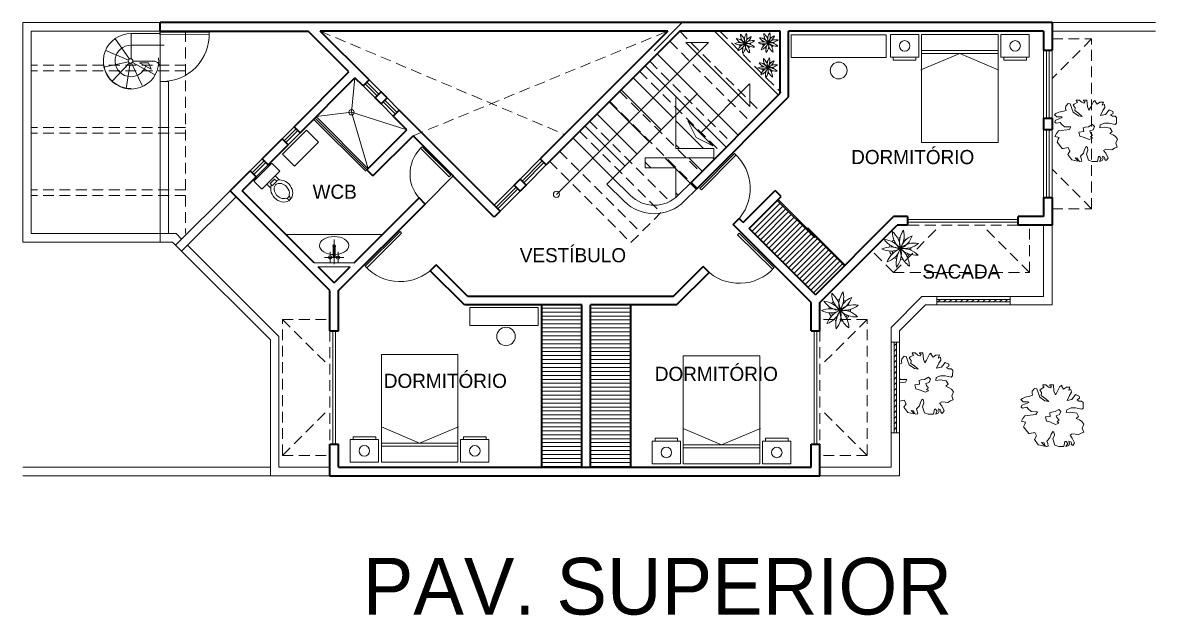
# Model space of a CAD drawing. Header units: millimetres. Extents: x 283.2 to 350.7, y 104.5 to 135.2.
# Drawn here: x 283.24 to 303.24, y 105.99 to 116.45 of the extents above; entities that cross this region are included whole.
import ezdxf

# ---------------------------------------------------------------- set-up
doc = ezdxf.new("R2010")
doc.units = ezdxf.units.MM
doc.linetypes.add('ACAD_ISO10W100', pattern=[18, 12, -3, 0, -3])
doc.linetypes.add('DASHED2', pattern=[9.525, 6.35, -3.175])
doc.layers.get('0').update_dxf_attribs({"lineweight": 0})
for name, color, linetype, lineweight in [('bajo', 5, 'Continuous', 13), ('carga', 6, 'Continuous', 35), ('closets', 7, 'Continuous', 0), ('ejes', 1, 'ACAD_ISO10W100', 0), ('muebles', 2, 'Continuous', 13), ('niveles', 40, 'Continuous', 0), ('proyecciones', 202, 'DASHED2', 0), ('puertas y ventanas', 73, 'Continuous', 0), ('árboles', 74, 'Continuous', 0)]:
    doc.layers.add(name, color=color, linetype=linetype, lineweight=lineweight)

# ---------------------------------------------------------------- blocks, each defined once
blk = doc.blocks.new('b cama7')
at = {"linetype": 'ByBlock'}
for p, q in [((0.5, 0), (0, 0)), ((0, 0), (0, -0.4)), ((0.5, -0.4), (0.5, 0)), ((0.55, 0), (1.9, 0)), ((0.55, 0), (1.32, 0)), ((0.55, -1.853), (0.55, 0)), ((1.32, 0), (1.9, 0)), ((1.9, 0), (1.9, -1.903)), ((2.45, 0), (1.95, 0)), ((1.95, 0), (2.35, 0)), ((1.95, 0), (1.95, -0.4)), ((2.45, -0.4), (2.45, 0)), ((1.225, -0.335), (0.538, -0.624)), ((1.32, -0.283), (0.55, -0.283)), ((0.55, -0.335), (1.9, -0.335)), ((1.32, -0.335), (0.55, -0.335)), ((1.225, -0.335), (1.9, -0.624)), ((1.9, -0.283), (1.32, -0.283)), ((1.9, -0.335), (1.32, -0.335)), ((0, -0.4), (0.5, -0.4)), ((0, -0.4), (0.05, -0.4)), ((0.05, -0.4), (0.05, -0.45)), ((0.05, -0.45), (0.45, -0.45)), ((0.45, -0.45), (0.45, -0.4)), ((1.95, -0.4), (2.45, -0.4)), ((1.95, -0.4), (2, -0.4)), ((2, -0.4), (2, -0.45)), ((2, -0.45), (2.4, -0.45)), ((2.4, -0.45), (2.4, -0.4)), ((0.55, -1.853), (0.55, -1.903)), ((1.9, -1.903), (0.55, -1.903))]:
    blk.add_line(p, q, dxfattribs=at)
for centre in [(0.25, -0.2), (2.2, -0.2)]:
    blk.add_circle(centre, 0.0935, dxfattribs=at)
blk = doc.blocks.new('b arbol17')
for p, q in [((-0.968, 1.303), (-0.973, 1.193)), ((-0.973, 1.193), (-0.956, 1.094)), ((-0.858, 1.427), (-0.968, 1.303)), ((-0.749, 1.408), (-0.858, 1.427)), ((-0.605, 1.008), (-0.749, 1.408)), ((-0.554, 1.396), (-0.6, 1.353)), ((-0.6, 1.353), (-0.508, 1.223)), ((-0.381, 1.488), (-0.554, 1.396)), ((-0.508, 1.223), (-0.525, 1.082)), ((-0.306, 1.599), (-0.456, 1.599)), ((-0.456, 1.599), (-0.433, 1.519)), ((-0.433, 1.519), (-0.381, 1.488)), ((-0.18, 1.488), (-0.306, 1.599)), ((-0.082, 1.451), (-0.18, 1.488)), ((0.067, 1.599), (-0.105, 1.599)), ((-0.105, 1.599), (-0.105, 1.562)), ((-0.105, 1.562), (-0.025, 1.531)), ((-0.025, 1.531), (-0.082, 1.451)), ((0.085, 1.291), (0.067, 1.599)), ((0.165, 1.112), (0.085, 1.291)), ((0.24, 1.236), (0.165, 1.112)), ((0.378, 1.525), (0.24, 1.236)), ((0.47, 1.581), (0.378, 1.525)), ((0.476, 1.519), (0.47, 1.581)), ((0.562, 1.39), (0.476, 1.519)), ((0.7, 1.488), (0.562, 1.39)), ((0.872, 1.494), (0.7, 1.488)), ((0.815, 1.341), (0.872, 1.494)), ((0.918, 1.377), (0.815, 1.341)), ((0.849, 1.088), (0.941, 1.242)), ((0.941, 1.242), (0.918, 1.377)), ((1.148, 1.125), (0.97, 0.891)), ((1.326, 1.045), (1.148, 1.125)), ((-1.445, 0.94), (-1.519, 0.885)), ((-1.519, 0.885), (-1.405, 0.78)), ((-1.468, 0.62), (-1.508, 0.521)), ((-1.295, 0.681), (-1.468, 0.62)), ((-1.313, 1.008), (-1.445, 0.94)), ((-1.405, 0.78), (-1.18, 0.774)), ((-1.083, 1.057), (-1.313, 1.008)), ((-1.14, 0.743), (-1.295, 0.681)), ((-1.18, 0.774), (-1.14, 0.743)), ((-0.956, 1.094), (-1.083, 1.057)), ((-0.347, 0.823), (-0.605, 1.008)), ((-0.525, 1.082), (-0.347, 0.959)), ((-0.347, 0.959), (-0.163, 0.798)), ((-0.163, 0.798), (-0.347, 0.823)), ((0.734, 0.841), (0.849, 1.088)), ((0.97, 0.891), (0.734, 0.841)), ((1.217, 0.878), (1.338, 0.946)), ((1.309, 0.805), (1.217, 0.878)), ((1.441, 0.811), (1.309, 0.805)), ((1.338, 0.946), (1.326, 1.045)), ((1.516, 0.743), (1.441, 0.811)), ((1.51, 0.466), (1.516, 0.743)), ((-1.508, 0.521), (-1.439, 0.466)), ((-1.439, 0.466), (-1.238, 0.509)), ((-1.33, 0.096), (-1.427, -0.033)), ((-0.789, 0.164), (-1.33, 0.096)), ((-1.238, 0.509), (-1.169, 0.429)), ((-1.169, 0.429), (-1.025, 0.299)), ((-1.025, 0.299), (-0.715, 0.293)), ((-0.715, 0.293), (-0.789, 0.164)), ((-0.094, 0.065), (-0.324, 0.035)), ((-0.324, 0.035), (-0.278, -0.163)), ((-0.019, 0.269), (-0.117, 0.244)), ((-0.117, 0.244), (-0.094, 0.065)), ((0.148, 0.299), (-0.019, 0.269)), ((0.338, 0.404), (0.148, 0.299)), ((0.205, 0.096), (0.366, 0.152)), ((0.234, 0.004), (0.205, 0.096)), ((0.343, -0.126), (0.234, 0.004)), ((0.435, 0.306), (0.338, 0.404)), ((0.366, 0.152), (0.435, 0.306)), ((0.688, 0.25), (0.717, 0.392)), ((0.907, 0.269), (0.688, 0.25)), ((0.717, 0.392), (0.93, 0.478)), ((1.206, 0.225), (0.907, 0.269)), ((0.93, 0.478), (1.142, 0.478)), ((1.142, 0.478), (1.447, 0.41)), ((1.177, -0.033), (1.298, 0.059)), ((1.298, 0.059), (1.206, 0.225)), ((1.447, 0.41), (1.51, 0.466)), ((-1.427, -0.033), (-1.497, -0.175)), ((-1.497, -0.175), (-1.295, -0.224)), ((-1.336, -0.31), (-1.393, -0.452)), ((-1.393, -0.452), (-1.14, -0.772)), ((-1.295, -0.224), (-1.336, -0.31)), ((-0.278, -0.163), (-0.117, -0.206)), ((-0.117, -0.206), (-0.013, -0.249)), ((-0.013, -0.249), (0.171, -0.329)), ((0.171, -0.329), (0.332, -0.261)), ((0.246, -0.181), (0.343, -0.126)), ((0.332, -0.261), (0.246, -0.181)), ((1.344, -0.107), (1.177, -0.033)), ((1.459, -0.181), (1.344, -0.107)), ((1.556, -0.31), (1.459, -0.181)), ((1.476, -0.508), (1.556, -0.31)), ((1.545, -0.698), (1.476, -0.508)), ((-1.14, -0.772), (-1.094, -0.766)), ((-1.094, -0.766), (-0.847, -0.717)), ((-0.761, -0.889), (-0.864, -1.062)), ((-0.864, -1.062), (-0.674, -1.321)), ((-0.847, -0.717), (-0.761, -0.889)), ((-0.249, -1.142), (-0.105, -0.988)), ((-0.105, -0.988), (-0.048, -0.809)), ((-0.048, -0.809), (0.033, -0.674)), ((0.033, -0.674), (0.09, -0.711)), ((0.113, -0.853), (0.044, -1.037)), ((0.044, -1.037), (0.142, -1.339)), ((0.09, -0.711), (0.113, -0.853)), ((0.878, -0.859), (0.987, -0.791)), ((0.981, -0.994), (0.878, -0.859)), ((1.102, -1.234), (0.981, -0.994)), ((0.987, -0.791), (1.142, -0.809)), ((1.142, -0.809), (1.275, -0.828)), ((1.275, -0.828), (1.413, -0.748)), ((1.413, -0.748), (1.545, -0.698)), ((-0.674, -1.321), (-0.375, -1.388)), ((-0.393, -1.333), (-0.513, -1.216)), ((-0.513, -1.216), (-0.393, -1.234)), ((-0.393, -1.234), (-0.347, -1.358)), ((-0.375, -1.388), (-0.393, -1.333)), ((-0.347, -1.358), (-0.278, -1.401)), ((-0.278, -1.401), (-0.186, -1.388)), ((-0.209, -1.253), (-0.249, -1.142)), ((-0.186, -1.388), (-0.209, -1.253)), ((0.142, -1.339), (0.326, -1.401)), ((0.326, -1.401), (0.579, -1.401)), ((0.579, -1.401), (0.631, -1.161)), ((0.631, -1.161), (0.682, -1.161)), ((0.763, -1.259), (0.677, -1.401)), ((0.677, -1.401), (0.815, -1.352)), ((0.682, -1.161), (0.763, -1.259)), ((0.815, -1.352), (0.855, -1.247)), ((0.855, -1.247), (0.826, -1.142)), ((0.826, -1.142), (0.93, -1.191)), ((0.93, -1.191), (0.941, -1.247)), ((0.941, -1.247), (0.936, -1.308)), ((0.936, -1.308), (1.01, -1.358)), ((1.01, -1.358), (1.102, -1.234))]:
    blk.add_line(p, q)

msp = doc.modelspace()

# ---------------------------------------------------------------- hatches: boundary and pattern name
at = {"layer": 'closets'}
h = msp.add_hatch(dxfattribs=at)
h.set_pattern_fill('LINE', color=256, scale=0.022, style=0)
h.paths.add_polyline_path([(293.967, 111.466), (293.267, 111.466), (293.267, 108.601), (293.967, 108.601)])
h.paths.add_polyline_path([(293.117, 111.466), (292.417, 111.466), (292.417, 108.601), (293.117, 108.601)])
at = {"layer": 'niveles'}
h = msp.add_hatch(dxfattribs=at)
h.set_pattern_fill('LINE', color=256, scale=0.022, angle=45, style=0)
h.paths.add_polyline_path([(300.681, 111.563), (299.381, 111.563), (299.381, 111.519), (300.681, 111.519)])
h = msp.add_hatch(dxfattribs=at)
h.set_pattern_fill('LINE', color=256, scale=0.022, angle=45, style=0)
h.paths.add_polyline_path([(298.674, 110.811), (298.63, 110.811), (298.63, 109.211), (298.674, 109.211)])

# ---------------------------------------------------------------- linework, layer by layer
at = {"layer": 'bajo'}
for p, q in [((283.242, 116.451), (283.242, 112.576)), ((285.667, 116.451), (283.242, 116.451)), ((285.667, 116.301), (283.392, 116.301)), ((283.392, 116.301), (283.392, 112.726)), ((301.267, 115.963), (301.267, 114.763)), ((301.417, 115.963), (301.417, 114.763)), ((285.665, 115.411), (285.815, 115.411)), ((285.667, 115.411), (285.667, 112.576)), ((285.817, 115.411), (285.817, 112.726)), ((289.359, 115.439), (289.571, 115.227)), ((289.253, 115.333), (289.465, 115.121)), ((289.571, 115.015), (289.783, 114.802)), ((289.677, 115.121), (289.889, 114.908)), ((288.035, 114.614), (287.822, 114.402)), ((288.141, 114.508), (287.928, 114.296)), ((301.267, 114.563), (301.267, 113.363)), ((301.417, 114.563), (301.417, 113.363)), ((287.469, 114.049), (287.257, 113.837)), ((292.382, 114.045), (292.027, 113.689)), ((287.575, 113.943), (287.363, 113.731)), ((292.487, 113.938), (292.133, 113.583)), ((293.665, 113.708), (293.559, 113.602)), ((293.863, 113.298), (293.559, 113.602)), ((293.969, 113.404), (293.665, 113.708)), ((295.045, 113.631), (294.818, 113.404)), ((285.943, 112.523), (286.903, 113.483)), ((291.921, 113.583), (291.568, 113.23)), ((292.027, 113.477), (291.674, 113.124)), ((295.151, 113.525), (294.924, 113.298)), ((286.049, 112.417), (287.009, 113.377)), ((301.267, 112.876), (301.267, 111.616)), ((301.417, 112.876), (301.417, 111.466)), ((285.667, 112.726), (283.392, 112.726)), ((285.952, 112.726), (285.667, 112.726)), ((286.049, 112.629), (285.952, 112.726)), ((285.667, 112.576), (283.242, 112.576)), ((285.89, 112.576), (285.667, 112.576)), ((285.943, 112.523), (285.89, 112.576)), ((285.943, 112.523), (286.049, 112.417)), ((287.617, 110.849), (286.049, 112.417)), ((287.767, 110.911), (286.155, 112.523)), ((288.388, 112.21), (289.095, 112.21)), ((288.458, 112.14), (289.025, 112.14)), ((298.577, 111.071), (299.121, 111.616)), ((299.121, 111.616), (301.267, 111.616)), ((299.381, 111.466), (299.381, 111.616)), ((300.681, 111.466), (300.681, 111.616)), ((298.727, 111.009), (299.183, 111.466)), ((299.183, 111.466), (301.422, 111.466)), ((299.381, 111.563), (300.681, 111.563)), ((299.381, 111.519), (300.681, 111.519)), ((298.577, 111.071), (298.577, 108.601)), ((298.727, 111.009), (298.727, 108.451)), ((287.617, 108.451), (287.617, 110.849)), ((287.767, 108.601), (287.767, 110.911)), ((298.577, 110.811), (298.727, 110.811)), ((298.63, 110.811), (298.63, 109.211)), ((298.674, 110.811), (298.674, 109.211)), ((298.577, 109.211), (298.727, 109.211)), ((287.767, 108.601), (288.667, 108.601)), ((297.317, 108.601), (298.577, 108.601)), ((287.617, 108.451), (288.667, 108.451)), ((297.317, 108.451), (298.727, 108.451))]:
    msp.add_line(p, q, dxfattribs=at)
for radius in [0.6, 0.75]:
    msp.add_arc((294.394, 113.828), radius, 225, 315, dxfattribs=at)
at = {"layer": 'carga'}
for p, q in [((301.417, 116.451), (285.667, 116.451)), ((285.667, 116.301), (285.667, 116.451)), ((301.417, 116.451), (301.417, 115.963)), ((285.667, 116.301), (288.285, 116.301)), ((289.003, 115.583), (288.285, 116.301)), ((294.631, 116.301), (288.497, 116.301)), ((289.359, 115.439), (288.497, 116.301)), ((294.631, 116.301), (292.382, 114.045)), ((294.843, 116.301), (292.488, 113.939)), ((296.586, 116.301), (294.843, 116.301)), ((296.617, 116.301), (296.586, 116.301)), ((296.617, 115.203), (296.617, 116.301)), ((296.767, 115.141), (296.767, 116.301)), ((301.267, 116.301), (296.767, 116.301)), ((301.267, 116.301), (301.267, 115.963)), ((301.267, 115.963), (301.417, 115.963)), ((288.035, 114.614), (289.003, 115.583)), ((288.141, 114.508), (289.109, 115.477)), ((289.253, 115.333), (289.109, 115.477)), ((289.359, 115.439), (289.253, 115.333)), ((289.571, 115.227), (289.465, 115.121)), ((289.677, 115.121), (289.571, 115.227)), ((295.045, 113.631), (296.617, 115.203)), ((289.571, 115.015), (289.465, 115.121)), ((289.677, 115.121), (289.571, 115.015)), ((295.151, 113.525), (296.767, 115.141)), ((289.889, 114.908), (289.783, 114.802)), ((290.028, 114.557), (289.783, 114.802)), ((291.674, 113.124), (289.889, 114.908)), ((288.141, 114.508), (288.035, 114.614)), ((301.267, 114.763), (301.417, 114.763)), ((301.267, 114.763), (301.267, 114.563)), ((301.417, 114.763), (301.417, 114.563)), ((287.469, 114.049), (287.822, 114.402)), ((287.928, 114.296), (287.822, 114.402)), ((289.321, 113.85), (290.028, 114.557)), ((289.427, 113.744), (290.134, 114.451)), ((291.568, 113.017), (290.134, 114.451)), ((301.267, 114.563), (301.417, 114.563)), ((287.575, 113.943), (287.928, 114.296)), ((287.575, 113.943), (287.469, 114.049)), ((292.488, 113.939), (292.382, 114.045)), ((286.903, 113.483), (287.257, 113.837)), ((287.363, 113.731), (287.257, 113.837)), ((289.427, 113.744), (289.321, 113.85)), ((287.115, 113.483), (287.363, 113.731)), ((292.027, 113.689), (291.921, 113.583)), ((292.133, 113.583), (292.027, 113.689)), ((295.151, 113.525), (295.045, 113.631)), ((288.667, 111.72), (286.903, 113.483)), ((288.388, 112.21), (287.115, 113.483)), ((292.027, 113.477), (291.921, 113.583)), ((292.133, 113.583), (292.027, 113.477)), ((295.964, 112.924), (296.53, 113.49)), ((296.636, 113.384), (296.53, 113.49)), ((288.817, 111.72), (290.346, 113.249)), ((289.095, 112.21), (290.24, 113.355)), ((290.346, 113.249), (290.24, 113.355)), ((296.07, 112.818), (296.636, 113.384)), ((301.267, 113.363), (301.417, 113.363)), ((301.267, 113.363), (301.267, 113.026)), ((301.417, 113.363), (301.417, 112.876)), ((291.674, 113.124), (291.568, 113.017)), ((297.242, 111.647), (298.621, 113.026)), ((298.867, 113.026), (298.621, 113.026)), ((298.867, 113.026), (298.867, 112.876)), ((301.267, 113.026), (300.817, 113.026)), ((295.787, 112.889), (295.893, 112.995)), ((297.167, 111.51), (295.787, 112.889)), ((295.964, 112.924), (295.893, 112.995)), ((297.242, 111.647), (296.07, 112.818)), ((297.317, 111.51), (298.683, 112.876)), ((298.867, 112.876), (298.683, 112.876)), ((301.417, 112.876), (300.817, 112.876)), ((288.742, 111.857), (288.458, 112.14)), ((288.742, 111.857), (289.025, 112.14)), ((290.439, 112.069), (290.545, 112.175)), ((291.042, 111.466), (290.439, 112.069)), ((291.104, 111.616), (290.545, 112.175)), ((294.726, 111.616), (295.257, 112.146)), ((294.789, 111.466), (295.363, 112.04)), ((295.363, 112.04), (295.257, 112.146)), ((288.667, 111.011), (288.667, 111.72)), ((288.817, 111.011), (288.817, 111.72)), ((294.726, 111.616), (291.104, 111.616)), ((293.117, 111.466), (291.042, 111.466)), ((293.117, 108.601), (293.117, 111.466)), ((294.789, 111.466), (293.267, 111.466)), ((293.267, 108.601), (293.267, 111.466)), ((297.167, 111.011), (297.167, 111.51)), ((297.317, 111.011), (297.317, 111.51)), ((288.667, 111.011), (288.817, 111.011)), ((297.167, 111.011), (297.317, 111.011)), ((288.667, 108.451), (288.667, 109.011)), ((288.667, 109.011), (288.817, 109.011)), ((288.817, 108.601), (288.817, 109.011)), ((297.167, 108.601), (297.167, 109.011)), ((297.167, 109.011), (297.317, 109.011)), ((297.317, 108.451), (297.317, 109.011)), ((288.817, 108.601), (297.167, 108.601)), ((288.667, 108.451), (297.317, 108.451))]:
    msp.add_line(p, q, dxfattribs=at)
at = {"layer": 'carga', "ltscale": 0.05}
msp.add_line((300.817, 112.876), (300.817, 113.026), dxfattribs=at)
at = {"layer": 'closets'}
for p, q in [((296.072, 112.816), (296.567, 113.311)), ((296.121, 112.767), (296.616, 113.262)), ((296.171, 112.718), (296.666, 113.213)), ((297.222, 112.657), (296.565, 113.313)), ((297.751, 112.156), (296.579, 113.327)), ((296.22, 112.668), (296.715, 113.163)), ((296.27, 112.619), (296.765, 113.114)), ((296.319, 112.569), (296.814, 113.064)), ((296.368, 112.52), (296.863, 113.015)), ((296.418, 112.471), (296.913, 112.966)), ((296.467, 112.421), (296.962, 112.916)), ((296.517, 112.372), (297.011, 112.867)), ((296.566, 112.322), (297.061, 112.817)), ((297.108, 112.826), (297.094, 112.812)), ((297.765, 112.17), (297.108, 112.826)), ((296.615, 112.273), (297.11, 112.768)), ((296.665, 112.224), (297.16, 112.719)), ((296.714, 112.174), (297.209, 112.669)), ((296.763, 112.125), (297.273, 112.634)), ((297.236, 112.671), (297.222, 112.657)), ((296.813, 112.076), (297.322, 112.585)), ((296.862, 112.026), (297.371, 112.535)), ((296.912, 111.977), (297.421, 112.486)), ((296.961, 111.927), (297.47, 112.436)), ((297.01, 111.878), (297.52, 112.387)), ((297.06, 111.829), (297.569, 112.338)), ((297.109, 111.779), (297.618, 112.288)), ((297.159, 111.73), (297.668, 112.239)), ((297.208, 111.68), (297.717, 112.19)), ((292.397, 108.601), (292.397, 111.466)), ((292.417, 108.601), (292.417, 111.466)), ((293.967, 108.601), (293.967, 111.466)), ((293.987, 108.601), (293.987, 111.466))]:
    msp.add_line(p, q, dxfattribs=at)
at = {"layer": 'ejes'}
msp.add_line((294.887, 116.451), (294.39, 115.953), dxfattribs=at)
at = {"layer": 'muebles'}
for p, q in [((292.667, 113.419), (295.35, 116.101)), ((296.079, 114.972), (294.95, 116.101)), ((295.35, 116.101), (294.95, 116.101)), ((289.048, 114.869), (289.109, 115.477)), ((296.078, 115.372), (295.208, 114.499)), ((296.079, 115.372), (296.079, 114.972)), ((289.048, 114.869), (288.423, 114.791)), ((289.048, 114.869), (290.028, 114.557)), ((289.048, 114.869), (289.342, 113.871)), ((289.3, 113.829), (288.38, 114.748)), ((289.321, 113.85), (288.402, 114.769)), ((289.342, 113.871), (288.423, 114.791)), ((295.428, 114.278), (294.988, 114.719)), ((295.134, 114.425), (294.988, 114.719)), ((287.829, 114.131), (288.253, 114.555)), ((288.253, 114.555), (288.465, 114.343)), ((295.134, 114.425), (295.428, 114.278)), ((288.465, 114.343), (288.041, 113.919)), ((288.041, 113.919), (287.829, 114.131)), ((287.888, 112.71), (289.595, 112.71))]:
    msp.add_line(p, q, dxfattribs=at)
at = {"layer": 'muebles', "linetype": 'Continuous', "ltscale": 0.004}
for p, q in [((287.332, 113.661), (287.636, 113.965)), ((287.473, 113.519), (287.777, 113.823)), ((287.65, 113.965), (287.777, 113.837)), ((287.331, 113.647), (287.459, 113.519)), ((287.699, 113.745), (287.771, 113.674)), ((287.551, 113.597), (287.622, 113.526)), ((287.945, 113.406), (287.965, 113.358)), ((287.945, 113.406), (287.965, 113.358)), ((287.889, 113.35), (287.937, 113.33))]:
    msp.add_line(p, q, dxfattribs=at)
at = {"layer": 'muebles', "lineweight": 0}
for p, q in [((288.742, 112.187), (288.742, 112.621)), ((288.672, 112.21), (288.672, 112.406)), ((288.812, 112.21), (288.812, 112.406)), ((288.572, 112.306), (288.912, 112.306))]:
    msp.add_line(p, q, dxfattribs=at)
at = {"layer": 'muebles'}
for points in [[(296.813, 116.236), (298.486, 116.236), (298.486, 115.836), (296.813, 115.836)], [(288.723, 112.307), (288.757, 112.307), (288.757, 112.507), (288.723, 112.507)], [(291.135, 111.42), (292.342, 111.42), (292.342, 111.105), (291.135, 111.105)]]:
    msp.add_lwpolyline(points, close=True, dxfattribs=at)
at = {"layer": 'muebles', "linetype": 'Continuous', "ltscale": 0.004}
msp.add_lwpolyline([(287.61, 113.61), (287.69, 113.689), (287.728, 113.651), (287.648, 113.571)], close=True, dxfattribs=at)
at = {"layer": 'muebles'}
for centre, radius in [((297.65, 115.607), 0.149), ((289.048, 114.869), 0.0473), ((292.667, 113.419), 0.0551), ((288.672, 112.306), 0.0301), ((288.81, 112.303), 0.0301), ((291.776, 110.91), 0.163)]:
    msp.add_circle(centre, radius, dxfattribs=at)
at = {"layer": 'muebles', "linetype": 'Continuous', "ltscale": 0.004}
for centre, radius, start, end in [((287.643, 113.957), 0.01, 44.8797, 134.8797), ((287.77, 113.83), 0.01, 314.8797, 44.8797), ((287.339, 113.654), 0.01, 134.8797, 224.8797), ((287.466, 113.527), 0.01, 224.8797, 314.8797), ((287.932, 113.318), 0.0128, 301.5337, 68.4443), ((287.977, 113.363), 0.0128, 201.3152, 328.2257)]:
    msp.add_arc(centre, radius, start, end, dxfattribs=at)
at = {"layer": 'muebles'}
msp.add_arc((288.742, 112.507), 0.0237, 310.6158, 218.1872, dxfattribs=at)
at = {"layer": 'muebles', "linetype": 'Continuous', "ltscale": 0.004}
msp.add_ellipse((287.816, 113.479), major_axis=(0.15, -0.151), ratio=0.822935, start_param=3.454959, end_param=9.083976, dxfattribs=at)
at = {"layer": 'muebles'}
msp.add_ellipse((288.742, 112.516), major_axis=(0.258, 0.003), ratio=0.614886, dxfattribs=at)
at = {"layer": 'muebles', "linetype": 'Continuous', "ltscale": 0.004}
for points, knots in [([(287.945, 113.406), (287.949, 113.418), (287.951, 113.432), (287.949, 113.489), (287.922, 113.541), (287.841, 113.608), (287.788, 113.619), (287.714, 113.602), (287.691, 113.577), (287.677, 113.5), (287.691, 113.447), (287.761, 113.367), (287.814, 113.344), (287.868, 113.344), (287.879, 113.346), (287.889, 113.35)], [0.390427, 0.390427, 0.390427, 0.390427, 0.724681, 0.724681, 1.702205, 1.702205, 2.67973, 2.67973, 3.657254, 3.657254, 4.634779, 4.634779, 5.612303, 5.612303, 5.891654, 5.891654, 5.891654, 5.891654]), ([(287.902, 113.344), (287.913, 113.349), (287.923, 113.356), (287.931, 113.364), (287.939, 113.372), (287.946, 113.382), (287.951, 113.393)], [5.9815086, 5.9815086, 5.9815086, 5.9815086, 6.2831853, 6.2831853, 6.2831853, 6.5842424, 6.5842424, 6.5842424, 6.5842424])]:
    msp.add_open_spline(points, degree=3, knots=knots, dxfattribs=at)
at = {"layer": 'niveles'}
for p, q in [((301.417, 116.451), (303.242, 116.451)), ((285.667, 116.301), (285.667, 115.411)), ((296.586, 115.172), (295.457, 116.301)), ((301.417, 116.301), (303.242, 116.301)), ((295.878, 114.465), (294.444, 115.9)), ((295.666, 114.253), (294.231, 115.688)), ((294.726, 114.769), (294.019, 115.476)), ((294.514, 114.557), (293.808, 115.263)), ((294.302, 114.345), (293.596, 115.05)), ((293.665, 113.708), (295.15, 115.193)), ((294.777, 115.131), (294.777, 114.231)), ((294.089, 114.132), (293.384, 114.838)), ((293.877, 113.92), (293.172, 114.625)), ((295.264, 114.231), (294.777, 114.718)), ((293.665, 113.708), (292.961, 114.413)), ((294.84, 114.231), (294.777, 114.294)), ((294.777, 114.231), (295.444, 114.231)), ((295.444, 114.231), (295.444, 114.064)), ((295.444, 114.064), (294.232, 114.064)), ((294.232, 113.886), (294.232, 114.064)), ((295.136, 113.51), (294.582, 114.064)), ((295.242, 113.828), (295.006, 114.064)), ((295.454, 114.041), (295.431, 114.064)), ((294.336, 113.886), (294.232, 113.99)), ((294.232, 113.886), (294.777, 113.886)), ((294.777, 113.886), (294.777, 113.363)), ((290.346, 113.249), (290.841, 113.744)), ((294.818, 113.404), (294.777, 113.445)), ((287.617, 108.601), (283.242, 108.601)), ((283.242, 108.451), (287.617, 108.451))]:
    msp.add_line(p, q, dxfattribs=at)
at = {"layer": 'proyecciones', "ltscale": 0.03}
for p, q in [((286.117, 116.301), (286.117, 112.726)), ((288.497, 116.301), (292.812, 114.476)), ((290.134, 114.451), (294.631, 116.301)), ((294.843, 116.301), (296.279, 114.865)), ((295.55, 116.301), (296.632, 115.219)), ((294.667, 116.124), (296.102, 114.688)), ((302.117, 116.163), (301.417, 115.463)), ((301.417, 116.163), (302.117, 116.163)), ((302.117, 113.163), (302.117, 116.163)), ((301.417, 113.463), (301.417, 115.863)), ((286.117, 115.701), (283.392, 115.701)), ((286.117, 115.601), (283.392, 115.601)), ((294.313, 115.77), (295.749, 114.335)), ((294.136, 115.594), (295.572, 114.158)), ((293.783, 115.24), (295.218, 113.805)), ((293.606, 115.063), (295.041, 113.628)), ((286.117, 114.601), (283.392, 114.601)), ((293.252, 114.71), (294.688, 113.274)), ((286.117, 114.501), (283.392, 114.501)), ((293.076, 114.533), (294.511, 113.097)), ((292.545, 114.003), (293.981, 112.567)), ((292.722, 114.179), (294.158, 112.744)), ((302.117, 113.163), (301.417, 113.863)), ((286.117, 113.501), (283.392, 113.501)), ((286.117, 113.401), (283.392, 113.401)), ((293.981, 112.567), (294.511, 113.097)), ((301.417, 113.163), (302.117, 113.163)), ((298.617, 112.04), (299.417, 112.84)), ((300.817, 112.876), (298.817, 112.876)), ((301.017, 112.04), (300.217, 112.84)), ((301.017, 112.04), (301.017, 112.876)), ((298.617, 112.04), (298.232, 112.425)), ((298.617, 112.04), (301.017, 112.04)), ((287.83, 108.811), (287.83, 111.211)), ((287.83, 111.211), (288.667, 111.211)), ((287.83, 111.211), (288.63, 110.411)), ((298.153, 111.211), (297.317, 111.211)), ((298.153, 111.211), (297.353, 110.411)), ((298.153, 108.811), (298.153, 111.211)), ((288.667, 111.011), (288.667, 109.011)), ((297.317, 111.011), (297.317, 109.011)), ((287.83, 108.811), (288.63, 109.611)), ((298.153, 108.811), (297.353, 109.611)), ((287.83, 108.811), (288.667, 108.811)), ((298.153, 108.811), (297.317, 108.811))]:
    msp.add_line(p, q, dxfattribs=at)
at = {"layer": 'puertas y ventanas'}
for p, q in [((285.153, 116.258), (285.667, 116.258)), ((285.156, 115.814), (285.156, 116.258)), ((286.535, 116.276), (285.666, 116.283)), ((285.666, 116.243), (285.666, 116.283)), ((286.536, 116.236), (285.666, 116.243)), ((284.868, 116.174), (285.127, 115.809)), ((285.156, 116.054), (285.742, 116.054)), ((285.109, 115.788), (284.711, 115.959)), ((301.32, 115.963), (301.32, 114.763)), ((301.364, 115.963), (301.364, 114.763)), ((284.671, 115.662), (285.109, 115.759)), ((285.127, 115.739), (284.825, 115.418)), ((285.068, 115.286), (285.14, 115.734)), ((285.164, 115.738), (285.354, 115.339)), ((285.583, 115.528), (285.179, 115.75)), ((285.187, 115.77), (285.569, 115.769)), ((285.303, 115.743), (285.465, 115.743)), ((285.51, 115.629), (285.303, 115.743)), ((285.465, 115.743), (285.51, 115.629)), ((289.533, 115.189), (289.321, 115.401)), ((289.502, 115.158), (289.29, 115.37)), ((289.82, 114.84), (289.608, 115.052)), ((289.851, 114.871), (289.639, 115.083)), ((287.86, 114.365), (288.072, 114.577)), ((287.891, 114.334), (288.103, 114.546)), ((301.32, 114.563), (301.32, 113.363)), ((301.364, 114.563), (301.364, 113.363)), ((290.268, 114.232), (290.297, 114.26)), ((290.772, 113.728), (290.268, 114.232)), ((290.801, 113.756), (290.297, 114.26)), ((287.294, 113.799), (287.506, 114.011)), ((292.416, 114.01), (292.061, 113.655)), ((295.811, 114.143), (295.201, 113.525)), ((295.841, 114.116), (295.229, 113.497)), ((287.325, 113.768), (287.537, 113.98)), ((292.447, 113.979), (292.092, 113.624)), ((290.772, 113.728), (290.801, 113.756)), ((291.955, 113.549), (291.601, 113.196)), ((291.986, 113.518), (291.633, 113.165)), ((295.229, 113.497), (295.201, 113.525)), ((300.817, 112.973), (298.867, 112.973)), ((300.817, 112.929), (298.867, 112.929)), ((289.29, 112.151), (289.905, 112.765)), ((289.318, 112.122), (289.933, 112.737)), ((289.933, 112.737), (289.905, 112.765)), ((295.865, 112.707), (295.893, 112.736)), ((296.484, 112.096), (295.865, 112.707)), ((296.512, 112.125), (295.893, 112.736)), ((288.72, 111.011), (288.72, 109.011)), ((288.764, 111.011), (288.764, 109.011)), ((297.22, 111.011), (297.22, 109.011)), ((297.264, 111.011), (297.264, 109.011))]:
    msp.add_line(p, q, dxfattribs=at)
msp.add_circle((285.147, 115.774), 0.0403, dxfattribs=at)
for centre, radius, start, end in [((285.156, 115.768), 0.489, 90.0332, 6.9181), ((285.706, 116.242), 0.83, 269.5802, 2.3425), ((285.152, 115.775), 0.279, 89.2415, 340.4673), ((285.154, 115.774), 0.486, 188.1517, 270.2855), ((285.555, 115.658), 0.112, 359.1828, 104.9666), ((290.722, 113.779), 0.641, 135.0164, 228.0211), ((295.258, 113.525), 0.83, 315.3815, 48.1438), ((289.905, 112.709), 0.83, 222.2377, 315), ((295.893, 112.679), 0.83, 225.3815, 318.1438)]:
    msp.add_arc(centre, radius, start, end, dxfattribs=at)
at = {"layer": 'árboles'}
for p, q in [((299.003, 110.623), (298.949, 110.623)), ((298.949, 110.623), (298.958, 110.594)), ((299.049, 110.583), (299.003, 110.623)), ((299.139, 110.623), (299.076, 110.623)), ((299.076, 110.623), (299.076, 110.61)), ((299.076, 110.61), (299.105, 110.599)), ((299.145, 110.512), (299.139, 110.623)), ((299.284, 110.616), (299.251, 110.596)), ((299.286, 110.594), (299.284, 110.616)), ((298.768, 110.44), (298.727, 110.428)), ((298.764, 110.516), (298.762, 110.476)), ((298.762, 110.476), (298.768, 110.44)), ((298.804, 110.561), (298.764, 110.516)), ((298.843, 110.554), (298.804, 110.561)), ((298.895, 110.409), (298.843, 110.554)), ((298.989, 110.342), (298.895, 110.409)), ((298.914, 110.55), (298.897, 110.534)), ((298.897, 110.534), (298.931, 110.487)), ((298.976, 110.583), (298.914, 110.55)), ((298.931, 110.487), (298.924, 110.436)), ((298.924, 110.436), (298.989, 110.391)), ((298.958, 110.594), (298.976, 110.583)), ((299.084, 110.57), (299.049, 110.583)), ((299.105, 110.599), (299.084, 110.57)), ((299.174, 110.447), (299.145, 110.512)), ((299.201, 110.492), (299.174, 110.447)), ((299.251, 110.596), (299.201, 110.492)), ((299.317, 110.547), (299.286, 110.594)), ((299.367, 110.583), (299.317, 110.547)), ((299.43, 110.585), (299.367, 110.583)), ((299.38, 110.349), (299.421, 110.438)), ((299.409, 110.53), (299.43, 110.585)), ((299.446, 110.543), (299.409, 110.53)), ((299.421, 110.438), (299.455, 110.494)), ((299.455, 110.494), (299.446, 110.543)), ((299.53, 110.451), (299.465, 110.367)), ((299.594, 110.422), (299.53, 110.451)), ((299.598, 110.387), (299.594, 110.422)), ((298.989, 110.391), (299.055, 110.333)), ((299.055, 110.333), (298.989, 110.342)), ((299.374, 110.186), (299.451, 110.217)), ((299.465, 110.367), (299.38, 110.349)), ((299.451, 110.217), (299.528, 110.217)), ((299.528, 110.217), (299.638, 110.193)), ((299.555, 110.362), (299.598, 110.387)), ((299.588, 110.336), (299.555, 110.362)), ((299.636, 110.338), (299.588, 110.336)), ((299.663, 110.313), (299.636, 110.338)), ((299.638, 110.193), (299.661, 110.213)), ((299.661, 110.213), (299.663, 110.313)), ((298.727, 110.168), (298.743, 110.153)), ((298.829, 110.104), (298.727, 110.091)), ((298.743, 110.153), (298.856, 110.151)), ((298.856, 110.151), (298.829, 110.104)), ((299.08, 110.068), (298.997, 110.057)), ((298.997, 110.057), (299.014, 109.986)), ((299.107, 110.142), (299.072, 110.133)), ((299.072, 110.133), (299.08, 110.068)), ((299.168, 110.153), (299.107, 110.142)), ((299.236, 110.191), (299.168, 110.153)), ((299.188, 110.079), (299.247, 110.099)), ((299.199, 110.046), (299.188, 110.079)), ((299.238, 109.999), (299.199, 110.046)), ((299.272, 110.155), (299.236, 110.191)), ((299.247, 110.099), (299.272, 110.155)), ((299.363, 110.135), (299.374, 110.186)), ((299.442, 110.142), (299.363, 110.135)), ((299.55, 110.126), (299.442, 110.142)), ((299.54, 110.032), (299.584, 110.066)), ((299.6, 110.006), (299.54, 110.032)), ((299.584, 110.066), (299.55, 110.126)), ((299.642, 109.979), (299.6, 110.006)), ((299.014, 109.986), (299.072, 109.97)), ((299.072, 109.97), (299.109, 109.954)), ((299.097, 109.752), (299.126, 109.801)), ((299.109, 109.954), (299.176, 109.925)), ((299.126, 109.801), (299.147, 109.787)), ((299.176, 109.925), (299.234, 109.95)), ((299.203, 109.979), (299.238, 109.999)), ((299.234, 109.95), (299.203, 109.979)), ((299.677, 109.932), (299.642, 109.979)), ((299.648, 109.861), (299.677, 109.932)), ((299.673, 109.792), (299.648, 109.861)), ((298.727, 109.769), (298.808, 109.785)), ((298.839, 109.723), (298.802, 109.66)), ((298.802, 109.66), (298.87, 109.567)), ((298.808, 109.785), (298.839, 109.723)), ((298.972, 109.562), (298.928, 109.605)), ((298.928, 109.605), (298.972, 109.598)), ((299.024, 109.631), (299.076, 109.687)), ((299.039, 109.591), (299.024, 109.631)), ((299.076, 109.687), (299.097, 109.752)), ((299.155, 109.736), (299.13, 109.669)), ((299.13, 109.669), (299.166, 109.56)), ((299.147, 109.787), (299.155, 109.736)), ((299.324, 109.538), (299.342, 109.625)), ((299.342, 109.625), (299.361, 109.625)), ((299.361, 109.625), (299.39, 109.589)), ((299.424, 109.593), (299.413, 109.631)), ((299.413, 109.631), (299.451, 109.613)), ((299.432, 109.734), (299.471, 109.758)), ((299.469, 109.685), (299.432, 109.734)), ((299.451, 109.613), (299.455, 109.593)), ((299.513, 109.598), (299.469, 109.685)), ((299.471, 109.758), (299.528, 109.752)), ((299.528, 109.752), (299.575, 109.745)), ((299.575, 109.745), (299.625, 109.774)), ((299.625, 109.774), (299.673, 109.792)), ((298.87, 109.567), (298.978, 109.542)), ((298.972, 109.598), (298.989, 109.553)), ((298.978, 109.542), (298.972, 109.562)), ((298.989, 109.553), (299.014, 109.538)), ((299.014, 109.538), (299.047, 109.542)), ((299.047, 109.542), (299.039, 109.591)), ((299.166, 109.56), (299.232, 109.538)), ((299.232, 109.538), (299.324, 109.538)), ((299.39, 109.589), (299.359, 109.538)), ((299.359, 109.538), (299.409, 109.555)), ((299.409, 109.555), (299.424, 109.593)), ((299.455, 109.593), (299.453, 109.571)), ((299.453, 109.571), (299.48, 109.553)), ((299.48, 109.553), (299.513, 109.598))]:
    msp.add_line(p, q, dxfattribs=at)
at = {"layer": 'árboles', "linetype": 'Continuous'}
for points in [[(295.995, 116.082, 0.103054), (295.973, 116.172, 0.103089), (295.917, 116.246, 0.116445), (295.937, 116.155, 0.116489)], [(295.993, 116.082, 0.103081), (296.026, 116.167, 0.103069), (296.024, 116.258, 0.116479), (295.987, 116.174, 0.116464)], [(295.995, 116.083, 0.103098), (296.063, 116.132, 0.103057), (296.106, 116.205, 0.1165), (296.036, 116.157, 0.116448)], [(296.407, 116.097, 0.103054), (296.385, 116.187, 0.103089), (296.329, 116.261, 0.116445), (296.348, 116.17, 0.116489)], [(296.405, 116.097, 0.103081), (296.438, 116.182, 0.103069), (296.436, 116.273, 0.116479), (296.399, 116.189, 0.116464)], [(296.407, 116.098, 0.103098), (296.475, 116.147, 0.103057), (296.518, 116.22, 0.1165), (296.448, 116.172, 0.116448)], [(295.995, 116.08, 0.103091), (295.906, 116.099, 0.103091), (295.817, 116.08, 0.116489), (295.906, 116.059, 0.116489)], [(295.995, 116.081, 0.103066), (295.927, 116.142, 0.103096), (295.841, 116.17, 0.116459), (295.908, 116.107, 0.116496)], [(295.995, 116.083, 0.103096), (295.919, 116.033, 0.103062), (295.869, 115.957, 0.116497), (295.947, 116.005, 0.116454)], [(295.999, 116.083, 0.101826), (295.96, 115.999, 0.101811), (295.957, 115.907, 0.116473), (295.999, 115.99, 0.116454)], [(295.995, 116.085, 0.103091), (296.086, 116.09, 0.103074), (296.167, 116.131, 0.11649), (296.076, 116.128, 0.116468)], [(295.995, 116.083, 0.086969), (296.003, 116.018, 0.086986), (296.032, 115.961, 0.087005), (296.079, 115.916, 0.116456), (296.057, 116.01, 0.116489)], [(295.995, 116.081, 0.103075), (296.072, 116.034, 0.103102), (296.162, 116.02, 0.116469), (296.086, 116.071, 0.116502)], [(296.407, 116.095, 0.103091), (296.318, 116.114, 0.103091), (296.228, 116.095, 0.116489), (296.318, 116.074, 0.116489)], [(296.407, 116.096, 0.103066), (296.339, 116.157, 0.103096), (296.253, 116.185, 0.116459), (296.32, 116.122, 0.116496)], [(296.407, 116.098, 0.103096), (296.331, 116.048, 0.103062), (296.281, 115.972, 0.116497), (296.359, 116.02, 0.116454)], [(296.411, 116.098, 0.101826), (296.372, 116.014, 0.101811), (296.369, 115.922, 0.116473), (296.411, 116.005, 0.116454)], [(296.407, 116.1, 0.103091), (296.498, 116.105, 0.103074), (296.579, 116.146, 0.11649), (296.487, 116.143, 0.116468)], [(296.407, 116.098, 0.086969), (296.415, 116.033, 0.086986), (296.444, 115.976, 0.087005), (296.491, 115.931, 0.116456), (296.469, 116.025, 0.116489)], [(296.407, 116.096, 0.103075), (296.484, 116.048, 0.103102), (296.574, 116.035, 0.116469), (296.498, 116.086, 0.116502)], [(296.398, 115.656, 0.103054), (296.377, 115.746, 0.103089), (296.321, 115.819, 0.116445), (296.34, 115.729, 0.116489)], [(296.396, 115.656, 0.103081), (296.43, 115.74, 0.103069), (296.427, 115.831, 0.116479), (296.391, 115.747, 0.116464)], [(296.398, 115.654, 0.103091), (296.309, 115.672, 0.103091), (296.22, 115.654, 0.116489), (296.309, 115.633, 0.116489)], [(296.399, 115.655, 0.103066), (296.331, 115.715, 0.103096), (296.245, 115.744, 0.116459), (296.311, 115.681, 0.116496)], [(296.399, 115.656, 0.103096), (296.323, 115.606, 0.103062), (296.273, 115.53, 0.116497), (296.351, 115.578, 0.116454)], [(296.403, 115.656, 0.101826), (296.364, 115.573, 0.101811), (296.361, 115.481, 0.116473), (296.402, 115.564, 0.116454)], [(296.399, 115.656, 0.086969), (296.407, 115.592, 0.086986), (296.436, 115.534, 0.087005), (296.483, 115.49, 0.116456), (296.46, 115.583, 0.116489)], [(296.399, 115.656, 0.103098), (296.467, 115.706, 0.103057), (296.51, 115.778, 0.1165), (296.44, 115.73, 0.116448)], [(296.399, 115.659, 0.103091), (296.489, 115.664, 0.103074), (296.571, 115.705, 0.11649), (296.479, 115.702, 0.116468)], [(296.399, 115.655, 0.103075), (296.476, 115.607, 0.103102), (296.566, 115.594, 0.116469), (296.49, 115.644, 0.116502)], [(298.742, 112.459, 0.103066), (298.616, 112.571, 0.103096), (298.456, 112.624, 0.116459), (298.58, 112.508, 0.116496)], [(298.741, 112.461, 0.103054), (298.701, 112.628, 0.103089), (298.597, 112.764, 0.116445), (298.633, 112.596, 0.116489)], [(298.737, 112.461, 0.103081), (298.8, 112.618, 0.103069), (298.795, 112.786, 0.116479), (298.728, 112.63, 0.116464)], [(298.742, 112.462, 0.103098), (298.868, 112.553, 0.103057), (298.947, 112.688, 0.1165), (298.818, 112.599, 0.116448)], [(298.741, 112.457, 0.103091), (298.576, 112.492, 0.103091), (298.411, 112.457, 0.116489), (298.576, 112.418, 0.116489)], [(298.742, 112.462, 0.103096), (298.6, 112.369, 0.103062), (298.508, 112.228, 0.116497), (298.652, 112.317, 0.116454)], [(298.749, 112.462, 0.101826), (298.677, 112.307, 0.101811), (298.671, 112.136, 0.116473), (298.748, 112.29, 0.116454)], [(298.741, 112.466, 0.103091), (298.91, 112.476, 0.103074), (299.061, 112.552, 0.11649), (298.891, 112.546, 0.116468)], [(298.742, 112.462, 0.086969), (298.756, 112.342, 0.086986), (298.811, 112.235, 0.087005), (298.898, 112.153, 0.116456), (298.856, 112.326, 0.116489)], [(298.741, 112.459, 0.103075), (298.885, 112.37, 0.103102), (299.052, 112.346, 0.116469), (298.91, 112.439, 0.116502)], [(297.674, 111.371, 0.103054), (297.634, 111.538, 0.103089), (297.53, 111.674, 0.116445), (297.566, 111.505, 0.116489)], [(297.67, 111.371, 0.103081), (297.733, 111.527, 0.103069), (297.728, 111.696, 0.116479), (297.661, 111.54, 0.116464)], [(297.674, 111.367, 0.103091), (297.509, 111.401, 0.103091), (297.344, 111.367, 0.116489), (297.509, 111.328, 0.116489)], [(297.675, 111.368, 0.103066), (297.549, 111.481, 0.103096), (297.389, 111.534, 0.116459), (297.513, 111.417, 0.116496)], [(297.674, 111.376, 0.103091), (297.843, 111.385, 0.103074), (297.994, 111.461, 0.11649), (297.824, 111.456, 0.116468)], [(297.675, 111.371, 0.103098), (297.801, 111.463, 0.103057), (297.88, 111.598, 0.1165), (297.751, 111.509, 0.116448)], [(297.675, 111.371, 0.103096), (297.533, 111.279, 0.103062), (297.441, 111.138, 0.116497), (297.585, 111.227, 0.116454)], [(297.682, 111.371, 0.101826), (297.61, 111.217, 0.101811), (297.604, 111.046, 0.116473), (297.681, 111.2, 0.116454)], [(297.675, 111.371, 0.086969), (297.689, 111.252, 0.086986), (297.744, 111.145, 0.087005), (297.831, 111.063, 0.116456), (297.789, 111.236, 0.116489)], [(297.674, 111.369, 0.103075), (297.818, 111.28, 0.103102), (297.985, 111.256, 0.116469), (297.843, 111.349, 0.116502)]]:
    msp.add_lwpolyline(points, format="xyb", close=True, dxfattribs=at)
for points in [[(295.891, 116.098, -0.042856), (295.895, 116.115, -0.042856)], [(295.909, 116.022, -0.058947), (295.897, 116.043, -0.042188), (295.892, 116.06, -0.042188)], [(295.913, 116.099, -0.016061), (295.914, 116.104, -0.016061)], [(295.914, 116.149, -0.01961), (295.919, 116.155, -0.040101), (295.932, 116.165)], [(295.924, 116.038, -0.042822), (295.917, 116.051, -0.028142), (295.914, 116.06, -0.028142)], [(295.932, 116.139, -0.013709), (295.936, 116.142, -0.020594), (295.941, 116.147)], [(295.962, 116.006, -0.031186), (295.952, 116.01, -0.031186)], [(295.968, 116.182, -0.053778), (295.99, 116.185, -0.053778)], [(295.976, 116.165, -0.030144), (295.986, 116.166, -0.030144)], [(296.01, 116, -0.027036), (296.001, 115.999, -0.027036)], [(296.025, 116.161, -0.005462), (296.027, 116.16, -0.027751), (296.036, 116.156, -0.027751)], [(296.028, 116.178, -0.007162), (296.031, 116.177, -0.04551), (296.047, 116.168, -0.04551)], [(296.065, 116.036, -0.050072), (296.054, 116.023, -0.013625), (296.051, 116.02, -0.013625)], [(296.08, 116.031, -0.064076), (296.064, 116.01, -0.01734), (296.059, 116.005, -0.01734)], [(296.063, 116.132, -0.021721), (296.067, 116.126, -0.021721)], [(296.073, 116.144, -0.04102), (296.082, 116.13)], [(296.079, 116.088, -0.016949), (296.079, 116.083, -0.02823), (296.078, 116.073, -0.02823)], [(296.094, 116.092, -0.024307), (296.094, 116.083, -0.035638), (296.093, 116.068, -0.035638)], [(296.303, 116.113, -0.042856), (296.307, 116.13, -0.042856)], [(296.321, 116.037, -0.058947), (296.309, 116.058, -0.042188), (296.304, 116.075, -0.042188)], [(296.324, 116.114, -0.016061), (296.326, 116.119, -0.016061)], [(296.326, 116.164, -0.01961), (296.331, 116.17, -0.040101), (296.344, 116.18)], [(296.336, 116.053, -0.042822), (296.329, 116.066, -0.028142), (296.326, 116.074, -0.028142)], [(296.344, 116.154, -0.013709), (296.348, 116.157, -0.020594), (296.353, 116.162)], [(296.369, 116.001, -0.011973), (296.365, 116.003, -0.042198), (296.349, 116.011, -0.042198)], [(296.373, 116.021, -0.031186), (296.364, 116.025, -0.031186)], [(296.38, 116.197, -0.053778), (296.402, 116.2, -0.053778)], [(296.388, 116.18, -0.030144), (296.398, 116.181, -0.030144)], [(296.422, 116.015, -0.027036), (296.413, 116.014, -0.027036)], [(296.437, 116.176, -0.005462), (296.439, 116.175, -0.027751), (296.447, 116.171, -0.027751)], [(296.44, 116.193, -0.007162), (296.443, 116.192, -0.04551), (296.459, 116.183, -0.04551)], [(296.477, 116.051, -0.050072), (296.466, 116.038, -0.013625), (296.463, 116.035, -0.013625)], [(296.492, 116.046, -0.064076), (296.476, 116.025, -0.01734), (296.471, 116.02, -0.01734)], [(296.475, 116.147, -0.021721), (296.479, 116.141, -0.021721)], [(296.485, 116.159, -0.04102), (296.494, 116.145)], [(296.491, 116.103, -0.016949), (296.491, 116.098, -0.02823), (296.49, 116.088, -0.02823)], [(296.505, 116.107, -0.024307), (296.506, 116.097, -0.035638), (296.505, 116.083, -0.035638)], [(295.957, 115.986, -0.011973), (295.953, 115.988, -0.042198), (295.937, 115.996, -0.042198)], [(296.018, 115.984, -0.053096), (295.996, 115.98, -0.053096)], [(296.429, 115.999, -0.053096), (296.408, 115.995, -0.053096)], [(296.294, 115.672, -0.042856), (296.299, 115.689, -0.042856)], [(296.313, 115.596, -0.058947), (296.301, 115.617, -0.042188), (296.296, 115.633, -0.042188)], [(296.316, 115.672, -0.016061), (296.317, 115.678, -0.016061)], [(296.318, 115.722, -0.01961), (296.323, 115.728, -0.040101), (296.336, 115.739)], [(296.328, 115.611, -0.042822), (296.321, 115.624, -0.028142), (296.318, 115.633, -0.028142)], [(296.336, 115.712, -0.013709), (296.339, 115.716, -0.020594), (296.344, 115.72)], [(296.372, 115.756, -0.053778), (296.393, 115.758, -0.053778)], [(296.38, 115.738, -0.030144), (296.39, 115.74, -0.030144)], [(296.429, 115.735, -0.005462), (296.431, 115.734, -0.027751), (296.439, 115.73, -0.027751)], [(296.432, 115.752, -0.007162), (296.435, 115.751, -0.04551), (296.451, 115.742, -0.04551)], [(296.469, 115.61, -0.050072), (296.458, 115.597, -0.013625), (296.455, 115.594, -0.013625)], [(296.484, 115.604, -0.064076), (296.468, 115.584, -0.01734), (296.463, 115.579, -0.01734)], [(296.467, 115.706, -0.021721), (296.471, 115.7, -0.021721)], [(296.477, 115.718, -0.04102), (296.486, 115.704)], [(296.482, 115.662, -0.016949), (296.483, 115.656, -0.02823), (296.482, 115.647, -0.02823)], [(296.497, 115.666, -0.024307), (296.498, 115.656, -0.035638), (296.497, 115.642, -0.035638)], [(296.361, 115.56, -0.011973), (296.356, 115.562, -0.042198), (296.341, 115.57, -0.042198)], [(296.365, 115.579, -0.031186), (296.356, 115.584, -0.031186)], [(296.421, 115.557, -0.053096), (296.4, 115.554, -0.053096)], [(296.413, 115.574, -0.027036), (296.404, 115.572, -0.027036)], [(298.591, 112.584, -0.01961), (298.602, 112.595, -0.040101), (298.625, 112.615)], [(298.692, 112.646, -0.053778), (298.732, 112.651, -0.053778)], [(298.707, 112.614, -0.030144), (298.726, 112.617, -0.030144)], [(298.798, 112.607, -0.005462), (298.801, 112.606, -0.027751), (298.817, 112.598, -0.027751)], [(298.803, 112.638, -0.007162), (298.808, 112.636, -0.04551), (298.839, 112.62, -0.04551)], [(298.548, 112.491, -0.042856), (298.556, 112.522, -0.042856)], [(298.582, 112.35, -0.058947), (298.56, 112.389, -0.042188), (298.551, 112.419, -0.042188)], [(298.589, 112.491, -0.016061), (298.591, 112.501, -0.016061)], [(298.61, 112.378, -0.042822), (298.598, 112.402, -0.028142), (298.592, 112.419, -0.028142)], [(298.626, 112.566, -0.013709), (298.631, 112.572, -0.020594), (298.641, 112.581)], [(298.868, 112.553, -0.021721), (298.875, 112.542, -0.021721)], [(298.887, 112.576, -0.04102), (298.903, 112.55)], [(298.897, 112.472, -0.016949), (298.897, 112.462, -0.02823), (298.896, 112.444, -0.02823)], [(298.924, 112.48, -0.024307), (298.925, 112.461, -0.035638), (298.923, 112.434, -0.035638)], [(298.672, 112.283, -0.011973), (298.663, 112.286, -0.042198), (298.635, 112.301, -0.042198)], [(298.68, 112.319, -0.031186), (298.662, 112.328, -0.031186)], [(298.783, 112.278, -0.053096), (298.744, 112.272, -0.053096)], [(298.769, 112.308, -0.027036), (298.752, 112.306, -0.027036)], [(298.871, 112.376, -0.050072), (298.852, 112.351, -0.013625), (298.845, 112.346, -0.013625)], [(298.899, 112.365, -0.064076), (298.87, 112.327, -0.01734), (298.86, 112.318, -0.01734)], [(297.481, 111.401, -0.042856), (297.489, 111.432, -0.042856)], [(297.522, 111.401, -0.016061), (297.524, 111.411, -0.016061)], [(297.524, 111.494, -0.01961), (297.535, 111.505, -0.040101), (297.558, 111.525)], [(297.559, 111.475, -0.013709), (297.564, 111.482, -0.020594), (297.574, 111.49)], [(297.625, 111.555, -0.053778), (297.665, 111.561, -0.053778)], [(297.64, 111.523, -0.030144), (297.659, 111.526, -0.030144)], [(297.731, 111.517, -0.005462), (297.734, 111.515, -0.027751), (297.75, 111.508, -0.027751)], [(297.736, 111.548, -0.007162), (297.741, 111.546, -0.04551), (297.772, 111.53, -0.04551)], [(297.801, 111.463, -0.021721), (297.808, 111.452, -0.021721)], [(297.82, 111.486, -0.04102), (297.836, 111.459)], [(297.515, 111.26, -0.058947), (297.493, 111.298, -0.042188), (297.484, 111.329, -0.042188)], [(297.543, 111.288, -0.042822), (297.531, 111.312, -0.028142), (297.525, 111.328, -0.028142)], [(297.605, 111.193, -0.011973), (297.596, 111.196, -0.042198), (297.568, 111.21, -0.042198)], [(297.613, 111.228, -0.031186), (297.595, 111.237, -0.031186)], [(297.702, 111.218, -0.027036), (297.685, 111.216, -0.027036)], [(297.804, 111.285, -0.050072), (297.785, 111.261, -0.013625), (297.778, 111.255, -0.013625)], [(297.832, 111.275, -0.064076), (297.803, 111.237, -0.01734), (297.793, 111.228, -0.01734)], [(297.83, 111.382, -0.016949), (297.83, 111.371, -0.02823), (297.829, 111.354, -0.02823)], [(297.857, 111.389, -0.024307), (297.858, 111.371, -0.035638), (297.856, 111.344, -0.035638)], [(297.716, 111.187, -0.053096), (297.677, 111.182, -0.053096)]]:
    msp.add_lwpolyline(points, format="xyb", dxfattribs=at)

# ---------------------------------------------------------------- block references
at = {"layer": 'muebles'}
msp.add_blockref('b cama7', (298.565, 116.24), dxfattribs=at)
at = {"layer": 'muebles', "rotation": 180}
for p in [(291.475, 108.691), (296.807, 108.663)]:
    msp.add_blockref('b cama7', p, dxfattribs=at)
at = {"layer": 'árboles', "xscale": 0.3618260168782967, "yscale": 0.3618260168783252, "zscale": 0.3618260168783229}
for p in [(302.01, 114.506), (301.418, 109.476)]:
    msp.add_blockref('b arbol17', p, dxfattribs=at)

# ---------------------------------------------------------------- texts
for s, height, p in [('DORMITÓRIO', 0.25, (297.871, 113.953)), ('WCB', 0.25, (288.361, 113.341)), ('VESTÍBULO', 0.25, (292.02, 112.22)), ('SACADA', 0.25, (299.128, 111.932)), ('DORMITÓRIO', 0.25, (294.404, 110.125)), ('DORMITÓRIO', 0.25, (289.619, 110.002)), ('PAV. SUPERIOR', 1, (289.248, 106.001))]:
    msp.add_text(s, height=height).set_placement(p)

doc.saveas('drawing.dxf')
